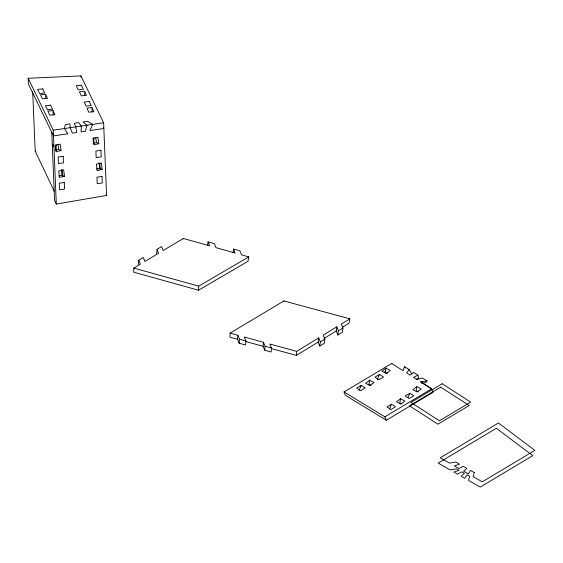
<?xml version="1.0" encoding="UTF-8"?>
<svg xmlns="http://www.w3.org/2000/svg" width="563" height="563" viewBox="0 0 563 563"><rect width="100%" height="100%" fill="white"/><g stroke="black" fill="none" stroke-linecap="round" stroke-linejoin="round"><path stroke-width="0.84" d="M233.568 249.078L235.123 253.047L215.988 247.657L214.44 243.695L208.057 241.9L209.612 245.862L183.355 238.473L163.193 250.528L161.637 246.545L157.063 249.282L158.618 253.266L144.902 261.471L143.347 257.481L138.772 260.219L140.328 264.202L133.818 268.094L133.734 272.196L198.514 290.226L248.009 261.302L248.783 256.89L241.499 254.842L239.951 250.873L233.568 249.078L233.061 252.794M198.514 290.226L198.711 286.152L248.783 256.89M349.869 318.834L283.928 300.952L230.133 333.12L229.922 337.188L237.516 339.271L239.134 343.233L245.531 344.992L245.904 340.967L244.286 337.005L263.491 342.269L265.103 346.231L264.73 350.256L271.134 352.016L271.5 347.99L269.888 344.028L296.68 351.382L318.721 337.891L320.34 341.868L319.763 346.055L324.288 343.289L324.865 339.102L323.239 335.126L336.808 326.821L338.426 330.805L337.849 334.992L342.374 332.226L342.944 328.039L341.326 324.056L349.869 318.834L348.976 323.211L342.248 327.328M271.197 348.511L296.356 355.415L296.68 351.382M237.516 339.271L237.889 335.245L230.133 333.12M239.134 343.233L239.507 339.207L237.889 335.245M264.73 350.256L263.118 346.294L263.491 342.269M138.364 264.511L138.772 260.219M156.655 253.575L157.063 249.282M207.55 245.609L208.057 241.9M319.763 346.055L318.144 342.079L318.721 337.891M337.849 334.992L336.231 331.009L336.808 326.821M183.271 239.029L183.355 238.473M283.829 301.501L283.928 300.952M369.673 380.222L365.584 383.241L369.877 385.578L373.966 382.558L369.673 380.222L368.878 384.297L371.024 385.465M386.028 368.139L381.939 371.158L386.232 373.494L390.321 370.475L386.028 368.139L385.233 372.213L387.379 373.382M400.567 398.717L396.479 401.736L400.772 404.072L404.86 401.053L400.567 398.717L399.772 402.784L401.919 403.96M416.923 386.633L412.834 389.652L417.127 391.989L421.215 388.97L416.923 386.633L416.127 390.701L418.274 391.876M411.68 373.755L409.132 369.602L404.466 366.64L403.08 370.7L391.686 363.466L344.028 391.961L345.506 395.381L386.317 420.237L433.074 392.277L431.645 388.836L420.547 381.791L427.071 380.989L425.677 382.643L421.603 383.143M358.997 390.469L361.242 385.366L365.204 387.921L360.637 390.659L356.668 388.097L361.242 385.366M377.287 379.532L379.532 374.43L383.494 376.985L378.92 379.715L374.958 377.161L379.532 374.43M389.293 409.301L391.531 404.199L395.5 406.753L390.926 409.491L386.957 406.936L391.531 404.199M407.901 397.633L409.822 393.263L413.784 395.817L409.217 398.555L405.247 396L409.822 393.263M409.132 369.602L406.62 372.945L410.089 375.148L413.573 372.425L417.957 375.204L418.626 378.167L416.416 379.237M296.356 355.415L318.144 342.079M324.091 338.44L336.231 331.009M320.34 341.868L324.865 339.102M338.426 330.805L342.944 328.039M384.184 372.249L385.676 371.355M344.028 391.961L384.846 416.824L431.645 388.836M417.957 375.204L413.538 377.337L417.007 379.539L422.405 378.026L427.071 380.989M55.385 150.23L58.714 149.441L61.064 150.546L60.213 144.114L55.216 145.303L56.075 151.728L61.064 150.546M93.113 143.375L96.442 142.58L98.792 143.685L97.934 137.259L92.944 138.442L93.796 144.874L98.792 143.685M58.805 175.945L62.134 175.156L64.485 176.261L63.633 169.829L58.636 171.018L59.488 177.444L64.485 176.261M96.533 169.09L99.862 168.295L102.213 169.4L101.354 162.974L96.357 164.157L97.216 170.589L102.213 169.4M51.775 132.333L54.562 200.421L56.293 204.066L106.59 195.438L103.62 122.769L80.938 75.906L28.15 78.264L28.396 84.014L53.506 135.915L67.87 133.797L64.33 128.554L65.392 124.564L69.882 123.902L70.206 127.688L72.324 133.142L76.695 132.495L75.808 126.865L74.274 123.255L78.637 122.614L81.325 126.056L81.044 131.862L85.414 131.214L86.927 125.225L83.035 121.967L87.518 121.305L92.804 124.36L89.876 130.56L103.852 128.498L103.311 127.379M28.15 78.264L53.274 130.18L103.62 122.769M45.631 94.274L40.466 94.732L42.324 98.821L47.489 98.356L45.631 94.274L45.709 98.588M84.612 91.283L79.446 91.741L81.304 95.83L86.47 95.365L84.612 91.283L84.689 95.597M53.063 110.615L47.89 111.08L49.748 115.162L54.921 114.704L53.063 110.615L53.133 114.929M92.043 107.624L86.871 108.089L88.729 112.171L93.901 111.713L92.043 107.624L92.121 111.938M32.682 91.706L35.202 151.18L35.856 151.137M239.507 339.207L245.904 340.967M265.103 346.231L271.5 347.99M245.588 341.488L263.118 346.294M133.818 268.094L198.711 286.152M420.547 381.791L431.561 388.885M404.466 366.64L405.508 368.026M106.154 194.524L106.59 195.438M35.202 151.18L54.224 191.153M384.846 416.824L386.317 420.237M391.686 363.466L391.862 363.895M95.801 137.759L96.442 142.58M99.109 162.672L99.862 168.295M58.073 144.621L58.714 149.441M61.388 169.533L62.134 175.156M52.866 144.198L53.189 146.605M80.938 75.906L80.988 76.983M99.89 163.242L100.13 169.217M93.775 137.506L94.021 143.586M62.183 170.11L62.43 176.085M56.075 144.607L56.321 150.595M53.274 130.18L56.293 204.066M469.598 476.333L468.55 480.429L480.232 487.094L532.788 455.664L496.397 428.274L438.169 463.096L450.168 469.936L456.516 468.873L459.084 470.337L453.891 472.068L457.543 474.152L461.73 471.843L464.391 473.363L461.174 476.221L464.827 478.304L467.037 474.869L469.598 476.333M474.285 472.568L473.237 476.664L482.273 481.822L534.85 450.379L498.452 422.996L440.21 457.825L449.443 463.096L455.798 462.026L459.549 464.165L454.355 465.897L459.035 468.564L463.215 466.255L466.868 468.339L463.645 471.196L468.332 473.863L470.534 470.436L474.285 472.568M442.173 383.748L410.948 402.425L439.443 420.793L470.668 402.116L442.173 383.748M440.688 387.154L409.456 405.832L437.951 424.199L469.183 405.522L440.688 387.154M100.946 150.314L95.907 151.011L96.174 157.549L101.213 156.852L100.946 150.314M63.204 156.331L58.172 157.028L58.439 163.566L63.471 162.869L63.204 156.331M102.016 176.465L96.977 177.162L97.244 183.707L102.283 183.01L102.016 176.465M64.273 182.482L59.242 183.179L59.509 189.717L64.541 189.02L64.273 182.482M42.725 88.884L37.58 89.397L39.558 93.472L44.695 92.958L42.725 88.884M81.403 85.217L76.258 85.738L78.229 89.813L83.373 89.292L81.403 85.217M50.614 105.182L45.469 105.703L47.447 109.778L52.584 109.257L50.614 105.182M89.292 101.516L84.147 102.037L86.118 106.111L91.262 105.591L89.292 101.516"/></g></svg>
